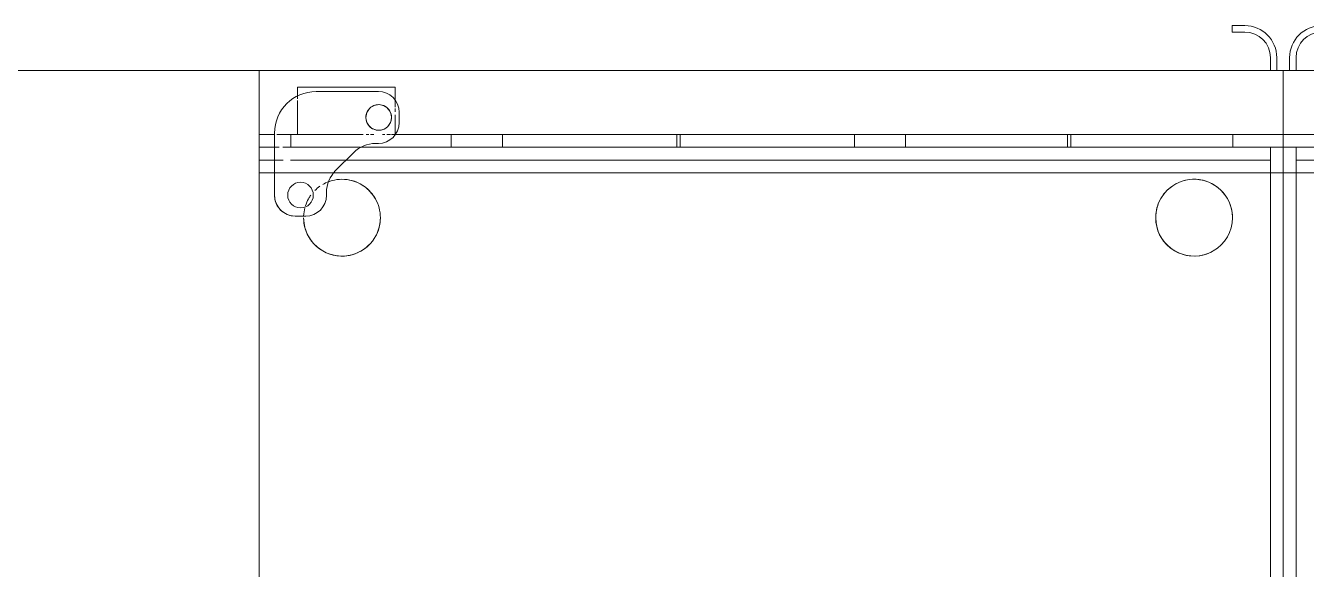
# Model space of a CAD drawing. Header units: inches. Extents: x -445 to 366, y -514 to 778.
# Drawn here: x 32.86 to 57.88, y -335.54 to -324.92 of the extents above; entities that cross this region are included whole.
import ezdxf

# ---------------------------------------------------------------- set-up
doc = ezdxf.new("R2010")
doc.units = ezdxf.units.IN
doc.header["$MEASUREMENT"] = 0
doc.layers.add('Q-CASE', color=31, linetype='Continuous', lineweight=13)
doc.layers.add('Q-SPCQ', color=91, linetype='Continuous', lineweight=9)

# ---------------------------------------------------------------- blocks, each defined once
blk = doc.blocks.new('Equipment_Refrigerator Undercounter_HC_2 - Equipment_Refrigerator Undercounter_HC__VOA-2446914-Test Fit - Mezzanine Plan')
at = {"layer": 'Q-SPCQ'}
for p, q in [((0, -13.5), (0, -21.5)), ((0, -21.5), (0, -13.5)), ((0.25, -21.5), (0.25, -13.5)), ((0.25, -21.5), (0.25, -13.5)), ((20, -13.5), (20, -21.5)), ((20, -21.5), (20, -13.5)), ((20, -21.5), (20, -13.5)), ((20, -13.5), (20, -21.5)), ((19.093, -20.656), (19.296, -20.656)), ((19.296, -20.656), (19.093, -20.656)), ((18.688, -21.114), (18.688, -21.062)), ((18.688, -21.062), (18.688, -21.114)), ((19.701, -21.062), (19.701, -22.278)), ((19.701, -22.278), (19.701, -21.062)), ((0, -21.5), (18.543, -21.5)), ((0, -21.5), (0.25, -21.5)), ((0, -22), (0, -21.5)), ((0, -21.5), (0, -22)), ((0, -21.5), (0.25, -21.5)), ((0, -21.5), (0.25, -21.5)), ((18.543, -21.5), (0.25, -21.5)), ((0.25, -21.5), (18.543, -21.5)), ((0.25, -21.5), (18.543, -21.5)), ((18.543, -21.5), (0.25, -21.5)), ((0.25, -21.5), (18.543, -21.5)), ((0.25, -21.5), (18.543, -21.5)), ((0.25, -21.5), (18.543, -21.5)), ((0.25, -22), (0.25, -21.5)), ((0.25, -22), (0.25, -21.5)), ((0.25, -21.5), (0.25, -21.75)), ((0.25, -21.75), (0.25, -21.5)), ((18.543, -21.5), (0.25, -21.5)), ((0.25, -21.5), (18.543, -21.5)), ((19.701, -21.5), (18.543, -21.5)), ((18.543, -21.5), (19.701, -21.5)), ((18.543, -21.5), (19.701, -21.5)), ((18.543, -21.5), (19.701, -21.5)), ((19.701, -21.5), (18.543, -21.5)), ((18.543, -21.5), (19.701, -21.5)), ((18.543, -21.5), (19.701, -21.5)), ((18.543, -21.5), (19.701, -21.5)), ((19.701, -21.5), (18.543, -21.5)), ((18.543, -21.5), (19.701, -21.5)), ((20, -21.5), (19.701, -21.5)), ((19.701, -21.5), (20, -21.5)), ((19.701, -21.5), (20, -21.5)), ((19.701, -21.5), (20, -21.5)), ((20, -21.5), (19.701, -21.5)), ((19.701, -21.5), (20, -21.5)), ((19.701, -21.5), (20, -21.5)), ((19.701, -21.5), (20, -21.5)), ((20, -21.5), (19.701, -21.5)), ((19.701, -21.5), (20, -21.5)), ((20, -22), (20, -21.5)), ((20, -21.5), (20, -22)), ((20, -22), (20, -21.5)), ((20, -21.5), (20, -22.25)), ((20, -21.5), (20, -21.75)), ((20, -21.75), (20, -21.5)), ((0.25, -21.75), (0.25, -22)), ((0.25, -22), (0.25, -21.75)), ((18.303, -21.75), (0.25, -21.75)), ((0.25, -21.75), (18.303, -21.75)), ((0.25, -21.75), (18.303, -21.75)), ((0.25, -21.75), (18.303, -21.75)), ((18.156, -21.897), (18.509, -21.544)), ((18.509, -21.544), (18.156, -21.897)), ((19.39, -21.75), (18.303, -21.75)), ((18.303, -21.75), (19.39, -21.75)), ((18.303, -21.75), (19.39, -21.75)), ((18.303, -21.75), (19.39, -21.75)), ((19.701, -21.75), (19.533, -21.75)), ((19.533, -21.75), (19.701, -21.75)), ((19.533, -21.75), (19.701, -21.75)), ((19.533, -21.75), (19.701, -21.75)), ((20, -21.75), (19.701, -21.75)), ((19.701, -21.75), (20, -21.75)), ((19.701, -21.75), (20, -21.75)), ((19.701, -21.75), (20, -21.75)), ((20, -21.75), (20, -22)), ((20, -22), (20, -21.75)), ((0, -22.25), (0, -22)), ((0, -22), (0, -22.25)), ((0, -23.5), (0, -22)), ((0, -22), (0, -23.5)), ((0, -22), (0.25, -22)), ((0, -22), (18.015, -22)), ((0.25, -22), (18.015, -22)), ((0.985, -22), (0.25, -22)), ((0.25, -22), (18.015, -22)), ((0.25, -22), (18.015, -22)), ((0.25, -22), (18.015, -22)), ((0.985, -22.25), (0.985, -22)), ((0.985, -22), (0.985, -22.25)), ((0.985, -22.25), (0.985, -22)), ((0.985, -22), (0.985, -22.25)), ((0.985, -22.25), (0.985, -22)), ((0.985, -22), (0.985, -22.25)), ((0.985, -22.25), (0.985, -22)), ((0.985, -22), (0.985, -22.25)), ((0.985, -22.25), (0.985, -22)), ((0.985, -22), (0.985, -22.25)), ((0.985, -22.25), (0.985, -22)), ((0.985, -22), (0.985, -22.25)), ((0.985, -22), (4.149, -22)), ((4.149, -22), (0.985, -22)), ((0.985, -22), (4.149, -22)), ((4.149, -22), (0.985, -22)), ((0.985, -22), (4.149, -22)), ((4.149, -22), (0.985, -22)), ((0.985, -22), (4.149, -22)), ((4.149, -22), (0.985, -22)), ((0.985, -22), (4.149, -22)), ((4.149, -22), (0.985, -22)), ((0.985, -22), (4.149, -22)), ((4.149, -22), (0.985, -22)), ((4.149, -22), (0.985, -22)), ((4.149, -22.25), (4.149, -22)), ((4.149, -22), (4.149, -22.25)), ((4.149, -22.25), (4.149, -22)), ((4.149, -22), (4.149, -22.25)), ((4.149, -22.25), (4.149, -22)), ((4.149, -22), (4.149, -22.25)), ((4.149, -22.25), (4.149, -22)), ((4.149, -22), (4.149, -22.25)), ((4.149, -22.25), (4.149, -22)), ((4.149, -22), (4.149, -22.25)), ((4.149, -22.25), (4.149, -22)), ((4.149, -22), (4.149, -22.25)), ((4.211, -22), (4.149, -22)), ((4.211, -22.25), (4.211, -22)), ((4.211, -22), (4.211, -22.25)), ((4.211, -22.25), (4.211, -22)), ((4.211, -22), (4.211, -22.25)), ((4.211, -22.25), (4.211, -22)), ((4.211, -22), (4.211, -22.25)), ((4.211, -22.25), (4.211, -22)), ((4.211, -22), (4.211, -22.25)), ((4.211, -22.25), (4.211, -22)), ((4.211, -22), (4.211, -22.25)), ((4.211, -22.25), (4.211, -22)), ((4.211, -22), (4.211, -22.25)), ((4.211, -22), (7.375, -22)), ((7.375, -22), (4.211, -22)), ((4.211, -22), (7.375, -22)), ((7.375, -22), (4.211, -22)), ((4.211, -22), (7.375, -22)), ((7.375, -22), (4.211, -22)), ((4.211, -22), (7.375, -22)), ((7.375, -22), (4.211, -22)), ((4.211, -22), (7.375, -22)), ((7.375, -22), (4.211, -22)), ((4.211, -22), (7.375, -22)), ((7.375, -22), (4.211, -22)), ((7.375, -22), (4.211, -22)), ((7.375, -22.25), (7.375, -22)), ((7.375, -22), (7.375, -22.25)), ((7.375, -22.25), (7.375, -22)), ((7.375, -22), (7.375, -22.25)), ((7.375, -22.25), (7.375, -22)), ((7.375, -22), (7.375, -22.25)), ((7.375, -22.25), (7.375, -22)), ((7.375, -22), (7.375, -22.25)), ((7.375, -22.25), (7.375, -22)), ((7.375, -22), (7.375, -22.25)), ((7.375, -22.25), (7.375, -22)), ((7.375, -22), (7.375, -22.25)), ((8.375, -22), (7.375, -22)), ((8.375, -22.25), (8.375, -22)), ((8.375, -22), (8.375, -22.25)), ((8.375, -22.25), (8.375, -22)), ((8.375, -22), (8.375, -22.25)), ((8.375, -22.25), (8.375, -22)), ((8.375, -22), (8.375, -22.25)), ((8.375, -22.25), (8.375, -22)), ((8.375, -22), (8.375, -22.25)), ((8.375, -22.25), (8.375, -22)), ((8.375, -22), (8.375, -22.25)), ((8.375, -22.25), (8.375, -22)), ((8.375, -22), (8.375, -22.25)), ((8.375, -22), (11.781, -22)), ((11.781, -22), (8.375, -22)), ((8.375, -22), (11.781, -22)), ((11.781, -22), (8.375, -22)), ((8.375, -22), (11.781, -22)), ((11.781, -22), (8.375, -22)), ((8.375, -22), (11.781, -22)), ((11.781, -22), (8.375, -22)), ((8.375, -22), (11.781, -22)), ((11.781, -22), (8.375, -22)), ((8.375, -22), (11.781, -22)), ((11.781, -22), (8.375, -22)), ((11.781, -22), (8.375, -22)), ((11.781, -22.25), (11.781, -22)), ((11.781, -22), (11.781, -22.25)), ((11.781, -22.25), (11.781, -22)), ((11.781, -22), (11.781, -22.25)), ((11.781, -22.25), (11.781, -22)), ((11.781, -22), (11.781, -22.25)), ((11.781, -22.25), (11.781, -22)), ((11.781, -22), (11.781, -22.25)), ((11.781, -22.25), (11.781, -22)), ((11.781, -22), (11.781, -22.25)), ((11.781, -22.25), (11.781, -22)), ((11.781, -22), (11.781, -22.25)), ((11.844, -22), (11.781, -22)), ((11.844, -22.25), (11.844, -22)), ((11.844, -22), (11.844, -22.25)), ((11.844, -22.25), (11.844, -22)), ((11.844, -22), (11.844, -22.25)), ((11.844, -22.25), (11.844, -22)), ((11.844, -22), (11.844, -22.25)), ((11.844, -22.25), (11.844, -22)), ((11.844, -22), (11.844, -22.25)), ((11.844, -22.25), (11.844, -22)), ((11.844, -22), (11.844, -22.25)), ((11.844, -22.25), (11.844, -22)), ((11.844, -22), (11.844, -22.25)), ((11.844, -22), (15.25, -22)), ((15.25, -22), (11.844, -22)), ((11.844, -22), (15.25, -22)), ((15.25, -22), (11.844, -22)), ((11.844, -22), (15.25, -22)), ((15.25, -22), (11.844, -22)), ((11.844, -22), (15.25, -22)), ((15.25, -22), (11.844, -22)), ((11.844, -22), (15.25, -22)), ((15.25, -22), (11.844, -22)), ((11.844, -22), (15.25, -22)), ((15.25, -22), (11.844, -22)), ((15.25, -22), (11.844, -22)), ((15.25, -22.25), (15.25, -22)), ((15.25, -22), (15.25, -22.25)), ((15.25, -22.25), (15.25, -22)), ((15.25, -22), (15.25, -22.25)), ((15.25, -22.25), (15.25, -22)), ((15.25, -22), (15.25, -22.25)), ((15.25, -22.25), (15.25, -22)), ((15.25, -22), (15.25, -22.25)), ((15.25, -22.25), (15.25, -22)), ((15.25, -22), (15.25, -22.25)), ((15.25, -22.25), (15.25, -22)), ((15.25, -22), (15.25, -22.25)), ((16.25, -22), (15.25, -22)), ((16.25, -22.25), (16.25, -22)), ((16.25, -22), (16.25, -22.25)), ((16.25, -22.25), (16.25, -22)), ((16.25, -22), (16.25, -22.25)), ((16.25, -22.25), (16.25, -22)), ((16.25, -22), (16.25, -22.25)), ((16.25, -22.25), (16.25, -22)), ((16.25, -22), (16.25, -22.25)), ((16.25, -22.25), (16.25, -22)), ((16.25, -22), (16.25, -22.25)), ((16.25, -22.25), (16.25, -22)), ((16.25, -22), (16.25, -22.25)), ((16.25, -22), (18.015, -22)), ((18.015, -22), (16.25, -22)), ((16.25, -22), (18.015, -22)), ((18.015, -22), (16.25, -22)), ((16.25, -22), (18.015, -22)), ((18.015, -22), (16.25, -22)), ((16.25, -22), (18.015, -22)), ((18.015, -22), (16.25, -22)), ((16.25, -22), (18.015, -22)), ((18.015, -22), (16.25, -22)), ((16.25, -22), (18.015, -22)), ((18.015, -22), (16.25, -22)), ((18.015, -22), (16.25, -22)), ((18.029, -22), (19.383, -22)), ((19.383, -22), (18.029, -22)), ((18.029, -22), (19.383, -22)), ((19.383, -22), (18.029, -22)), ((18.029, -22), (19.383, -22)), ((19.383, -22), (18.029, -22)), ((18.029, -22), (19.383, -22)), ((19.383, -22), (18.029, -22)), ((18.029, -22), (19.383, -22)), ((19.383, -22), (18.029, -22)), ((18.029, -22), (19.383, -22)), ((19.383, -22), (18.029, -22)), ((18.029, -22), (19.538, -22)), ((19.383, -22), (18.029, -22)), ((18.029, -22), (19.538, -22)), ((18.029, -22), (19.538, -22)), ((18.029, -22), (19.538, -22)), ((18.029, -22), (19.538, -22)), ((19.383, -22.25), (19.383, -22)), ((19.383, -22), (19.383, -22.25)), ((19.383, -22.25), (19.383, -22)), ((19.383, -22), (19.383, -22.25)), ((19.383, -22.25), (19.383, -22)), ((19.383, -22), (19.383, -22.25)), ((19.383, -22.25), (19.383, -22)), ((19.383, -22), (19.383, -22.25)), ((19.383, -22.25), (19.383, -22)), ((19.383, -22), (19.383, -22.25)), ((19.383, -22.25), (19.383, -22)), ((19.383, -22), (19.383, -22.25)), ((19.538, -22), (19.383, -22)), ((19.613, -22), (19.701, -22)), ((19.701, -22), (19.613, -22)), ((19.613, -22), (19.701, -22)), ((19.613, -22), (19.701, -22)), ((19.613, -22), (19.701, -22)), ((19.613, -22), (19.701, -22)), ((19.701, -22), (20, -22)), ((20, -22), (19.701, -22)), ((19.701, -22), (20, -22)), ((19.701, -22), (20, -22)), ((19.701, -22), (20, -22)), ((19.701, -22), (20, -22)), ((20, -22.25), (20, -22)), ((20, -23.5), (20, -22)), ((20, -22), (20, -23.5)), ((0.985, -22.25), (0, -22.25)), ((0, -22.25), (17.344, -22.25)), ((4.149, -22.25), (0.985, -22.25)), ((4.149, -22.25), (0.985, -22.25)), ((0.985, -22.25), (4.149, -22.25)), ((4.149, -22.25), (0.985, -22.25)), ((0.985, -22.25), (4.149, -22.25)), ((4.149, -22.25), (0.985, -22.25)), ((0.985, -22.25), (4.149, -22.25)), ((4.149, -22.25), (0.985, -22.25)), ((0.985, -22.25), (4.149, -22.25)), ((4.149, -22.25), (0.985, -22.25)), ((0.985, -22.25), (4.149, -22.25)), ((4.149, -22.25), (0.985, -22.25)), ((0.985, -22.25), (4.149, -22.25)), ((4.211, -22.25), (4.149, -22.25)), ((7.375, -22.25), (4.211, -22.25)), ((7.375, -22.25), (4.211, -22.25)), ((4.211, -22.25), (7.375, -22.25)), ((7.375, -22.25), (4.211, -22.25)), ((4.211, -22.25), (7.375, -22.25)), ((7.375, -22.25), (4.211, -22.25)), ((4.211, -22.25), (7.375, -22.25)), ((7.375, -22.25), (4.211, -22.25)), ((4.211, -22.25), (7.375, -22.25)), ((7.375, -22.25), (4.211, -22.25)), ((4.211, -22.25), (7.375, -22.25)), ((7.375, -22.25), (4.211, -22.25)), ((4.211, -22.25), (7.375, -22.25)), ((8.375, -22.25), (7.375, -22.25)), ((11.781, -22.25), (8.375, -22.25)), ((11.781, -22.25), (8.375, -22.25)), ((8.375, -22.25), (11.781, -22.25)), ((11.781, -22.25), (8.375, -22.25)), ((8.375, -22.25), (11.781, -22.25)), ((11.781, -22.25), (8.375, -22.25)), ((8.375, -22.25), (11.781, -22.25)), ((11.781, -22.25), (8.375, -22.25)), ((8.375, -22.25), (11.781, -22.25)), ((11.781, -22.25), (8.375, -22.25)), ((8.375, -22.25), (11.781, -22.25)), ((11.781, -22.25), (8.375, -22.25)), ((8.375, -22.25), (11.781, -22.25)), ((11.844, -22.25), (11.781, -22.25)), ((15.25, -22.25), (11.844, -22.25)), ((15.25, -22.25), (11.844, -22.25)), ((11.844, -22.25), (15.25, -22.25)), ((15.25, -22.25), (11.844, -22.25)), ((11.844, -22.25), (15.25, -22.25)), ((15.25, -22.25), (11.844, -22.25)), ((11.844, -22.25), (15.25, -22.25)), ((15.25, -22.25), (11.844, -22.25)), ((11.844, -22.25), (15.25, -22.25)), ((15.25, -22.25), (11.844, -22.25)), ((11.844, -22.25), (15.25, -22.25)), ((15.25, -22.25), (11.844, -22.25)), ((11.844, -22.25), (15.25, -22.25)), ((16.25, -22.25), (15.25, -22.25)), ((17.344, -22.25), (16.25, -22.25)), ((17.344, -22.25), (16.25, -22.25)), ((16.25, -22.25), (17.344, -22.25)), ((17.344, -22.25), (16.25, -22.25)), ((16.25, -22.25), (17.344, -22.25)), ((17.344, -22.25), (16.25, -22.25)), ((16.25, -22.25), (17.344, -22.25)), ((17.344, -22.25), (16.25, -22.25)), ((16.25, -22.25), (17.344, -22.25)), ((17.344, -22.25), (16.25, -22.25)), ((16.25, -22.25), (17.344, -22.25)), ((17.344, -22.25), (16.25, -22.25)), ((16.25, -22.25), (17.344, -22.25)), ((17.344, -22.25), (17.414, -22.25)), ((17.346, -22.385), (17.346, -22.25)), ((17.346, -22.25), (17.346, -22.296)), ((17.346, -22.25), (17.414, -22.25)), ((17.346, -22.25), (17.414, -22.25)), ((17.414, -22.25), (17.346, -22.25)), ((17.414, -22.25), (17.346, -22.25)), ((17.346, -22.25), (17.414, -22.25)), ((17.414, -22.25), (17.346, -22.25)), ((17.346, -22.25), (17.414, -22.25)), ((17.414, -22.25), (17.346, -22.25)), ((17.346, -22.25), (17.414, -22.25)), ((17.414, -22.25), (17.346, -22.25)), ((17.346, -22.25), (17.414, -22.25)), ((17.414, -22.25), (17.346, -22.25)), ((17.346, -22.25), (17.414, -22.25)), ((17.414, -22.25), (17.346, -22.25)), ((17.346, -22.25), (17.414, -22.25)), ((17.437, -22.25), (17.507, -22.25)), ((17.437, -22.25), (17.507, -22.25)), ((17.507, -22.25), (17.437, -22.25)), ((17.437, -22.25), (17.507, -22.25)), ((17.507, -22.25), (17.437, -22.25)), ((17.437, -22.25), (17.507, -22.25)), ((17.507, -22.25), (17.437, -22.25)), ((17.437, -22.25), (17.507, -22.25)), ((17.507, -22.25), (17.437, -22.25)), ((17.437, -22.25), (17.507, -22.25)), ((17.507, -22.25), (17.437, -22.25)), ((17.437, -22.25), (17.507, -22.25)), ((17.507, -22.25), (17.437, -22.25)), ((17.437, -22.25), (17.507, -22.25)), ((17.507, -22.25), (17.437, -22.25)), ((17.437, -22.25), (17.507, -22.25)), ((17.546, -22.25), (17.59, -22.25)), ((17.546, -22.25), (17.59, -22.25)), ((17.59, -22.25), (17.546, -22.25)), ((17.546, -22.25), (17.59, -22.25)), ((17.59, -22.25), (17.546, -22.25)), ((17.546, -22.25), (17.59, -22.25)), ((17.59, -22.25), (17.546, -22.25)), ((17.546, -22.25), (17.59, -22.25)), ((17.59, -22.25), (17.546, -22.25)), ((17.546, -22.25), (17.59, -22.25)), ((17.59, -22.25), (17.546, -22.25)), ((17.546, -22.25), (17.59, -22.25)), ((17.59, -22.25), (17.546, -22.25)), ((17.546, -22.25), (17.59, -22.25)), ((17.59, -22.25), (17.546, -22.25)), ((17.546, -22.25), (17.59, -22.25)), ((17.674, -22.075), (17.726, -22.075)), ((17.726, -22.075), (17.674, -22.075)), ((17.765, -22.25), (17.826, -22.25)), ((17.765, -22.25), (17.826, -22.25)), ((17.826, -22.25), (17.765, -22.25)), ((17.765, -22.25), (17.826, -22.25)), ((17.826, -22.25), (17.765, -22.25)), ((17.765, -22.25), (17.826, -22.25)), ((17.826, -22.25), (17.765, -22.25)), ((17.765, -22.25), (17.826, -22.25)), ((17.826, -22.25), (17.765, -22.25)), ((17.765, -22.25), (17.826, -22.25)), ((17.826, -22.25), (17.765, -22.25)), ((17.765, -22.25), (17.826, -22.25)), ((17.826, -22.25), (17.765, -22.25)), ((17.765, -22.25), (17.826, -22.25)), ((17.826, -22.25), (17.765, -22.25)), ((17.765, -22.25), (17.826, -22.25)), ((17.861, -22.25), (17.914, -22.25)), ((17.861, -22.25), (17.914, -22.25)), ((17.914, -22.25), (17.861, -22.25)), ((17.861, -22.25), (17.914, -22.25)), ((17.914, -22.25), (17.861, -22.25)), ((17.861, -22.25), (17.914, -22.25)), ((17.914, -22.25), (17.861, -22.25)), ((17.861, -22.25), (17.914, -22.25)), ((17.914, -22.25), (17.861, -22.25)), ((17.861, -22.25), (17.914, -22.25)), ((17.914, -22.25), (17.861, -22.25)), ((17.861, -22.25), (17.914, -22.25)), ((17.914, -22.25), (17.861, -22.25)), ((17.861, -22.25), (17.914, -22.25)), ((17.914, -22.25), (17.861, -22.25)), ((17.861, -22.25), (17.914, -22.25)), ((17.97, -22.25), (19.25, -22.25)), ((17.97, -22.25), (19.25, -22.25)), ((19.25, -22.25), (17.97, -22.25)), ((17.97, -22.25), (19.656, -22.25)), ((19.25, -22.25), (17.97, -22.25)), ((17.97, -22.25), (19.25, -22.25)), ((19.25, -22.25), (17.97, -22.25)), ((17.97, -22.25), (19.25, -22.25)), ((19.25, -22.25), (17.97, -22.25)), ((17.97, -22.25), (19.25, -22.25)), ((19.25, -22.25), (17.97, -22.25)), ((17.97, -22.25), (19.25, -22.25)), ((19.25, -22.25), (17.97, -22.25)), ((17.97, -22.25), (19.25, -22.25)), ((19.25, -22.25), (17.97, -22.25)), ((17.97, -22.25), (19.25, -22.25)), ((19.25, -22.423), (19.25, -22.25)), ((19.25, -22.25), (19.25, -22.912)), ((19.383, -22.25), (19.25, -22.25)), ((19.383, -22.25), (19.25, -22.25)), ((19.25, -22.25), (19.383, -22.25)), ((19.383, -22.25), (19.25, -22.25)), ((19.25, -22.25), (19.383, -22.25)), ((19.383, -22.25), (19.25, -22.25)), ((19.25, -22.25), (19.383, -22.25)), ((19.383, -22.25), (19.25, -22.25)), ((19.25, -22.25), (19.383, -22.25)), ((19.383, -22.25), (19.25, -22.25)), ((19.25, -22.25), (19.383, -22.25)), ((19.383, -22.25), (19.25, -22.25)), ((19.25, -22.25), (19.383, -22.25)), ((19.656, -22.25), (19.383, -22.25)), ((20, -22.25), (19.701, -22.25)), ((19.701, -22.25), (20, -22.25)), ((17.268, -22.684), (17.268, -22.481)), ((17.268, -22.481), (17.268, -22.684)), ((17.346, -22.304), (17.346, -22.393)), ((17.346, -22.393), (17.346, -22.423)), ((17.346, -22.471), (17.346, -22.407)), ((17.346, -22.423), (17.346, -22.449)), ((17.346, -22.449), (17.346, -22.454)), ((17.346, -22.454), (17.346, -22.562)), ((19.25, -22.449), (19.25, -22.423)), ((19.25, -22.454), (19.25, -22.449)), ((19.25, -22.525), (19.25, -22.454)), ((17.346, -22.631), (17.346, -22.534)), ((17.346, -22.562), (17.346, -22.601)), ((17.346, -22.694), (17.346, -22.758)), ((17.346, -22.758), (17.346, -22.694)), ((19.25, -22.562), (19.25, -22.525)), ((19.25, -22.601), (19.25, -22.562)), ((19.25, -22.912), (19.25, -22.601)), ((17.346, -22.78), (17.346, -22.917)), ((17.346, -22.917), (17.346, -22.78)), ((17.346, -22.917), (17.346, -23.003)), ((17.346, -23.173), (17.346, -22.917)), ((17.346, -23.003), (17.346, -23.083)), ((19.25, -22.947), (19.25, -23)), ((19.25, -23), (19.25, -22.947)), ((19.25, -23), (19.25, -23.173)), ((19.25, -23.117), (19.25, -23.003)), ((17.346, -23.083), (17.346, -23.145)), ((17.346, -23.145), (17.346, -23.164)), ((17.346, -23.164), (17.346, -23.173)), ((17.346, -23.173), (19.25, -23.173)), ((18.89, -23.089), (17.674, -23.089)), ((17.674, -23.089), (18.89, -23.089)), ((19.25, -23.164), (19.25, -23.117)), ((19.25, -23.173), (19.25, -23.164)), ((20, -23.5), (0, -23.5)), ((0, -23.5), (0.125, -23.5)), ((0.25, -23.5), (0.125, -23.5)), ((0.125, -23.5), (0.125, -23.75)), ((0.125, -23.75), (0.125, -23.5)), ((0.125, -23.5), (0.25, -23.5)), ((0.125, -23.5), (0.25, -23.5)), ((0.25, -23.75), (0.25, -23.5)), ((0.25, -23.5), (0.25, -23.75)), ((0.25, -23.5), (20, -23.5)), ((1, -24.25), (0.75, -24.25)), ((0.75, -24.25), (1, -24.25)), ((1, -24.375), (1, -24.25)), ((1, -24.25), (1, -24.375)), ((0.75, -24.375), (1, -24.375)), ((1, -24.375), (0.75, -24.375))]:
    blk.add_line(p, q, dxfattribs=at)
for centre, radius, start, end in [((1.741, -20.625), 0.75, 360, 180), ((1.741, -20.625), 0.75, 120, 180), ((1.741, -20.625), 0.75, 105, 120), ((1.741, -20.625), 0.75, 0, 105), ((18.384, -20.625), 0.75, 105, 180), ((18.384, -20.625), 0.75, 0, 135), ((18.384, -20.625), 0.75, 15, 105), ((18.384, -20.625), 0.75, 135, 165), ((18.384, -20.625), 0.75, 165, 180), ((18.384, -20.625), 0.75, 0, 15), ((1.741, -20.625), 0.75, 180, 195), ((1.741, -20.625), 0.75, 180, 240), ((1.741, -20.625), 0.75, 195, 360), ((1.741, -20.625), 0.75, 345, 360), ((18.384, -20.625), 0.75, 180, 195), ((18.384, -20.625), 0.75, 180, 195), ((19.093, -21.062), 0.406, 90, 180), ((19.093, -21.062), 0.406, 90, 180), ((18.384, -20.625), 0.75, 345, 357.6013), ((18.384, -20.625), 0.75, 345, 357.6013), ((19.296, -21.062), 0.406, 0, 90), ((19.296, -21.062), 0.406, 60, 90), ((19.296, -21.062), 0.406, 0, 60), ((1.741, -20.625), 0.75, 315, 330), ((1.741, -20.625), 0.75, 330, 345), ((18.384, -20.625), 0.75, 195, 210), ((18.384, -20.625), 0.75, 195, 270), ((18.384, -20.625), 0.75, 210, 225), ((19.194, -21.066), 0.25, 0, 180), ((19.194, -21.066), 0.25, 0, 180), ((18.384, -20.625), 0.75, 324.137, 330), ((18.384, -20.625), 0.75, 324.137, 330), ((18.384, -20.625), 0.75, 330.8287, 341.9513), ((18.384, -20.625), 0.75, 330.8287, 341.9513), ((1.741, -20.625), 0.75, 300, 315), ((18.384, -20.625), 0.75, 225, 240), ((18.079, -21.114), 0.608, 315, 360), ((18.079, -21.114), 0.608, 315, 0), ((18.384, -20.625), 0.75, 305.1584, 315), ((18.384, -20.625), 0.75, 305.1584, 315), ((19.194, -21.066), 0.25, 180, 360), ((19.194, -21.066), 0.25, 180, 360), ((1.741, -20.625), 0.75, 240, 300), ((18.384, -20.625), 0.75, 240, 255), ((18.384, -20.625), 0.75, 255, 270), ((18.384, -20.625), 0.75, 270, 285), ((18.384, -20.625), 0.75, 270, 285), ((18.384, -20.625), 0.75, 285, 290.5938), ((18.384, -20.625), 0.75, 285, 290.5938), ((18.384, -20.625), 0.75, 290.5938, 300), ((18.384, -20.625), 0.75, 290.5938, 300), ((17.726, -21.467), 0.608, 270, 315), ((17.726, -21.467), 0.608, 270, 315), ((17.674, -22.481), 0.406, 90, 180), ((17.674, -22.481), 0.406, 90, 180), ((17.667, -22.582), 0.25, 0, 180), ((17.667, -22.582), 0.25, 30, 180), ((17.667, -22.582), 0.25, 0, 180), ((17.667, -22.582), 0.25, 0, 165), ((17.667, -22.582), 0.25, 15, 30), ((18.89, -22.278), 0.811, 270, 360), ((18.89, -22.278), 0.811, 270, 360), ((17.674, -22.684), 0.406, 180, 270), ((17.674, -22.684), 0.406, 180, 270), ((17.667, -22.582), 0.25, 165, 180), ((17.667, -22.582), 0.25, 180, 195), ((17.667, -22.582), 0.25, 180, 210), ((17.667, -22.582), 0.25, 180, 195), ((17.667, -22.582), 0.25, 180, 225), ((17.667, -22.582), 0.25, 195, 210), ((17.667, -22.582), 0.25, 195, 240), ((17.667, -22.582), 0.25, 210, 225), ((17.667, -22.582), 0.25, 210, 255), ((17.667, -22.582), 0.25, 225, 240), ((17.667, -22.582), 0.25, 225, 285), ((17.667, -22.582), 0.25, 240, 360), ((17.667, -22.582), 0.25, 255, 360), ((17.667, -22.582), 0.25, 255, 360), ((17.667, -22.582), 0.25, 285, 315), ((17.667, -22.582), 0.25, 315, 360), ((17.667, -22.582), 0.25, 0, 15), ((17.667, -22.582), 0.25, 240, 255), ((0.75, -23.75), 0.625, 180, 270), ((0.75, -23.75), 0.625, 180, 270), ((0.75, -23.75), 0.5, 180, 270), ((0.75, -23.75), 0.5, 180, 270)]:
    blk.add_arc(centre, radius, start, end, dxfattribs=at)
blk = doc.blocks.new('Equipment_Refrigerator Undercounter_HC_2 - Equipment_Refrigerator Undercounter_HC__VOA-2456526-Test Fit - Mezzanine Plan')
at = {"layer": 'Q-SPCQ'}
for p, q in [((0.125, 23.75), (0.125, 23.5)), ((0.125, 23.5), (0.125, 23.75)), ((0.25, 23.5), (0.25, 23.75)), ((0.25, 23.75), (0.25, 23.5)), ((0, 23.5), (0, 22)), ((0, 22), (0, 23.5)), ((0, 23.5), (20, 23.5)), ((0.125, 23.5), (0, 23.5)), ((0.125, 23.5), (0.25, 23.5)), ((0.25, 23.5), (0.125, 23.5)), ((0.25, 23.5), (0.125, 23.5)), ((20, 23.5), (0.25, 23.5)), ((0, 22.25), (0, 22)), ((0, 22), (0, 22.25)), ((0, 22.25), (0.985, 22.25)), ((17.344, 22.25), (0, 22.25)), ((0, 22), (0, 21.5)), ((0, 21.5), (0, 22)), ((0.25, 22), (0, 22)), ((18.015, 22), (0, 22)), ((0.25, 22), (0.985, 22)), ((18.015, 22), (0.25, 22)), ((0.25, 21.5), (0.25, 22)), ((0.25, 21.5), (0.25, 22)), ((0.25, 21.75), (0.25, 22)), ((0.25, 22), (0.25, 21.75)), ((18.015, 22), (0.25, 22)), ((18.015, 22), (0.25, 22)), ((18.015, 22), (0.25, 22)), ((0.25, 21.75), (18.303, 21.75)), ((18.303, 21.75), (0.25, 21.75)), ((0.25, 21.5), (0.25, 21.75)), ((0.25, 21.75), (0.25, 21.5)), ((18.303, 21.75), (0.25, 21.75)), ((18.303, 21.75), (0.25, 21.75)), ((0, 13.5), (0, 21.5)), ((0, 21.5), (0, 13.5)), ((18.543, 21.5), (0, 21.5)), ((0.25, 21.5), (0, 21.5)), ((0.25, 21.5), (0, 21.5)), ((0.25, 21.5), (0, 21.5)), ((18.543, 21.5), (0.25, 21.5)), ((0.25, 21.5), (18.543, 21.5)), ((18.543, 21.5), (0.25, 21.5)), ((0.25, 0), (0.25, 21.5)), ((0.25, 0.297), (0.25, 21.5)), ((18.543, 21.5), (0.25, 21.5)), ((18.543, 21.5), (0.25, 21.5)), ((0.25, 21.5), (18.543, 21.5)), ((18.543, 21.5), (0.25, 21.5)), ((0.25, 21.5), (18.543, 21.5)), ((18.543, 21.5), (0.25, 21.5))]:
    blk.add_line(p, q, dxfattribs=at)
for radius in [0.625, 0.625, 0.5, 0.5]:
    blk.add_arc((0.75, 23.75), radius, 90, 180, dxfattribs=at)
blk = doc.blocks.new('Counter Top - L Shaped _No Backsplash_ - Standard Counter Top-2742262-Test Fit - Mezzanine Plan')
at = {"layer": 'Q-CASE'}
blk.add_line((181.647, 0), (-47.262, 0), dxfattribs=at)

msp = doc.modelspace()

# ---------------------------------------------------------------- block references
at = {"layer": 'Q-CASE', "rotation": 180}
msp.add_blockref('Counter Top - L Shaped _No Backsplash_ - Standard Counter Top-2742262-Test Fit - Mezzanine Plan', (55.161, -325.794), dxfattribs=at)
at = {"layer": 'Q-SPCQ', "rotation": 180}
msp.add_blockref('Equipment_Refrigerator Undercounter_HC_2 - Equipment_Refrigerator Undercounter_HC__VOA-2446914-Test Fit - Mezzanine Plan', (57.423, -349.294), dxfattribs=at)
at = {"layer": 'Q-SPCQ'}
msp.add_blockref('Equipment_Refrigerator Undercounter_HC_2 - Equipment_Refrigerator Undercounter_HC__VOA-2456526-Test Fit - Mezzanine Plan', (57.423, -349.294), dxfattribs=at)

doc.saveas('drawing.dxf')
